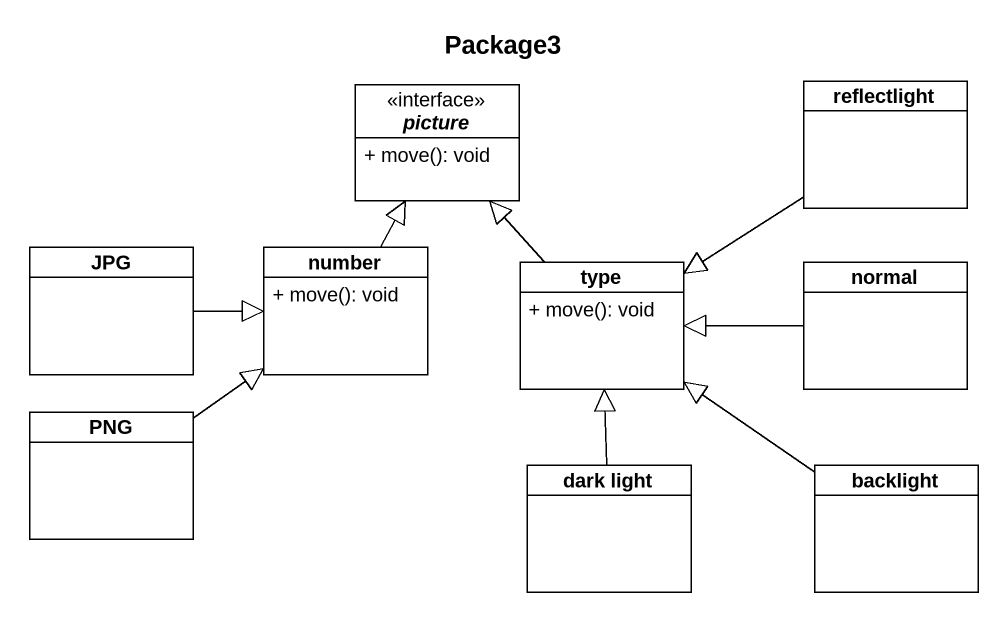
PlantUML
@startuml
title Package3
hide circle
hide empty members
skinparam classAttributeIconSize 0
interface picture {
  + move(): void
}
class reflectlight
class JPG
class number {
  + move(): void
}
class type {
  + move(): void
}
class normal
class PNG
class "dark light" as dark_light
class backlight
reflectlight --|> type
JPG -right-|> number
number -up-|> picture
type -up-|> picture
normal -left-|> type
PNG -up-|> number
dark_light -up-|> type
backlight -up-|> type
@enduml
